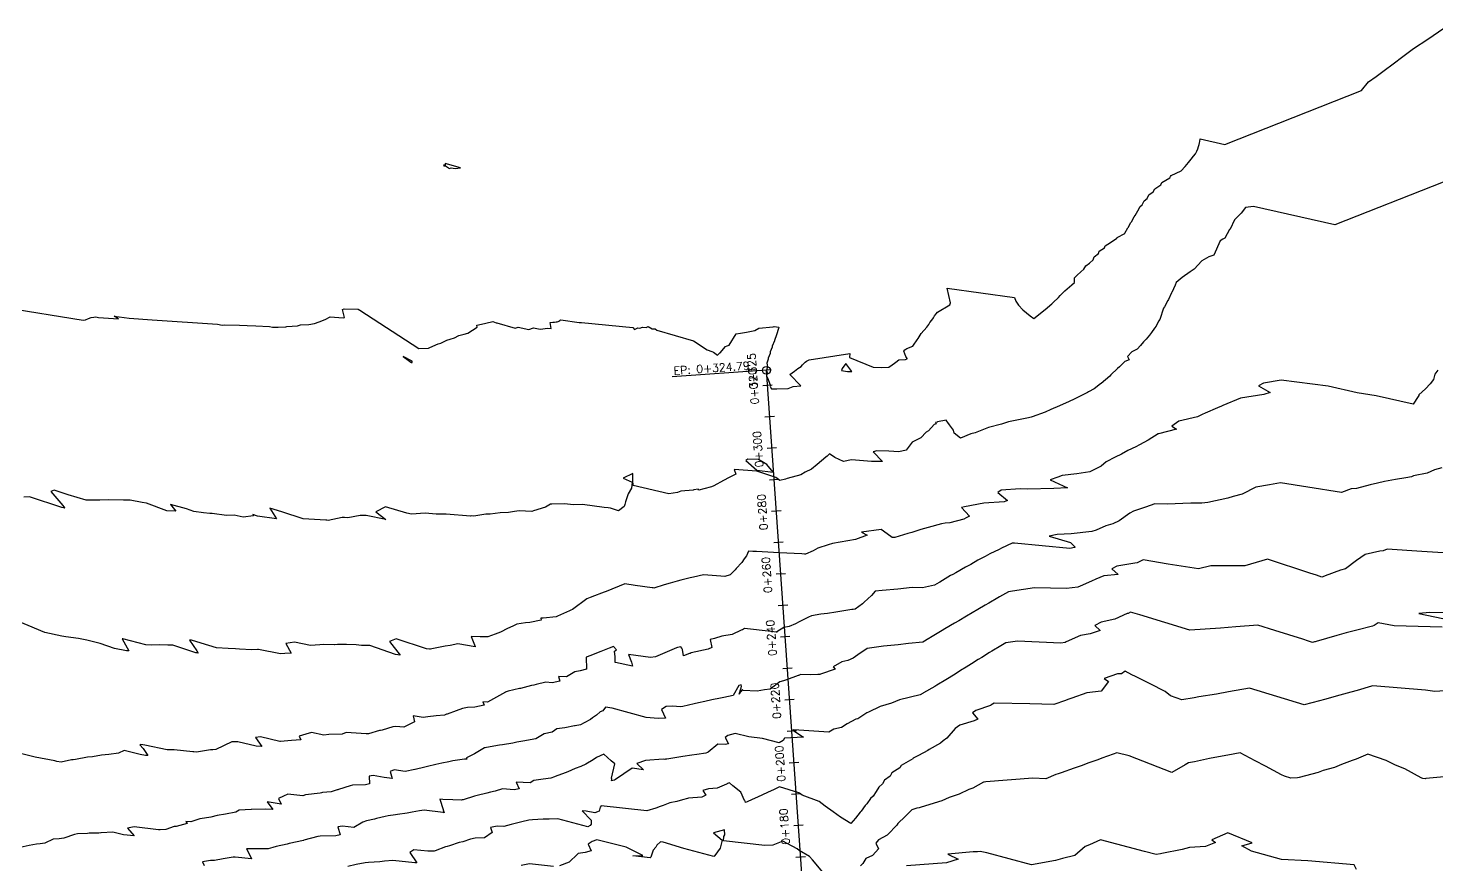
# Model space of a CAD drawing. Header units: metres. Extents: x 706349 to 713144, y 2649082 to 2655455.
# Drawn here: x 709022 to 709469, y 2652149.6 to 2652415 of the extents above; entities that cross this region are included whole.
import ezdxf

# ---------------------------------------------------------------- set-up
doc = ezdxf.new("R2010")
doc.units = ezdxf.units.M
for name, color, linetype in [('C-ROAD-CNTR-N', 92, 'Continuous'), ('C-ROAD-STAN', 11, 'Continuous'), ('C-ROAD-STAN-MAJR', 11, 'Continuous'), ('C-ROAD-STAN-MINR', 11, 'Continuous'), ('C-TOPO-MAJR', 9, 'Continuous'), ('C-TOPO-MINR', 8, 'Continuous')]:
    doc.layers.add(name, color=color, linetype=linetype)
doc.styles.get("Standard").update_dxf_attribs({"font": 'simplex.shx'})

# ---------------------------------------------------------------- blocks, each defined once
blk = doc.blocks.new('AeccTickLine')
blk.add_line((0, -0.5), (0, 0.5))
blk = doc.blocks.new('AeccTickCircle')
blk.add_circle((0, 0), 1)

msp = doc.modelspace()

# ---------------------------------------------------------------- linework, layer by layer
at = {"layer": 'C-ROAD-CNTR-N', "color": 92, "linetype": 'Continuous', "lineweight": -3, "flags": 128}
msp.add_lwpolyline([(709279.04, 2651982.47), (709256.23, 2652306.45)], dxfattribs=at)
at = {"layer": 'C-ROAD-STAN', "color": 11, "linetype": 'Continuous', "lineweight": -3}
msp.add_line((709256.23, 2652306.45), (709226.3, 2652304.34), dxfattribs=at)
at = {"layer": 'C-TOPO-MAJR', "color": 9, "linetype": 'Continuous', "lineweight": -3, "flags": 128}
msp.add_lwpolyline([(709470.98, 2652366.18), (709436.59, 2652352.57), (709410.82, 2652358.36), (709408.23, 2652358.12), (709406.89, 2652356.3), (709404.84, 2652354.24), (709404.75, 2652354.17), (709403.39, 2652351.27), (709403.16, 2652351.12), (709401.7, 2652348.39), (709401.07, 2652348.07), (709400.2, 2652347.55), (709398.24, 2652343), (709396.61, 2652342.42), (709394.4, 2652341.14), (709392, 2652338.51), (709390.74, 2652337.65), (709388.12, 2652335.9), (709386.26, 2652334.32), (709385.93, 2652333.48), (709385.9, 2652333.44), (709384.89, 2652331.16), (709384.78, 2652331), (709383.82, 2652328.87), (709383.62, 2652328.59), (709382.56, 2652326.62), (709382.26, 2652326.2), (709381.06, 2652322.58), (709380.68, 2652322.07), (709379.88, 2652320.45), (709379.37, 2652319.83), (709378.42, 2652318.39), (709377.83, 2652317.64), (709376.77, 2652316.35), (709375.92, 2652315.45), (709374.92, 2652314.27), (709373.85, 2652313.17), (709372.21, 2652312.3), (709370.85, 2652310.84), (709371.35, 2652309.8), (709369.94, 2652309.2), (709368.27, 2652307.56), (709367.67, 2652306.99), (709365.58, 2652305.01), (709365.19, 2652304.61), (709362.44, 2652302.3), (709362.28, 2652302.13), (709360.2, 2652300.54), (709358.49, 2652299.6), (709358.1, 2652299.42), (709353.87, 2652297.26), (709352.29, 2652296.59), (709349.21, 2652295.14), (709346.45, 2652294), (709344.74, 2652293.22), (709340.55, 2652291.73), (709340.26, 2652291.61), (709339.43, 2652291.36), (709333.1, 2652290.14), (709330.88, 2652289.32), (709326.66, 2652288.34), (709322.48, 2652286.64), (709321.09, 2652286.27), (709317.86, 2652284.87), (709315.76, 2652286.46), (709315.63, 2652287.51), (709314.33, 2652289.11), (709313.77, 2652289.86), (709313.45, 2652290.31), (709313.27, 2652290.63), (709310.57, 2652290.13), (709310.38, 2652289.98), (709309.93, 2652289.91), (709310.1, 2652289.49), (709309.46, 2652289.29), (709307.62, 2652287.24), (709306.92, 2652286.81), (709305.19, 2652285.04), (709304.13, 2652284.49), (709302.53, 2652283.64), (709300.61, 2652281.14), (709298.21, 2652280.57), (709295.06, 2652280.75), (709291.32, 2652280.93), (709290.11, 2652280.59), (709293.03, 2652277.48), (709292.19, 2652277.48), (709289.58, 2652277.49), (709283.26, 2652278.01), (709280.7, 2652277.53), (709277.98, 2652278.83), (709276.25, 2652279.9), (709275.56, 2652279.23), (709275.1, 2652278.85), (709272.36, 2652276.52), (709270.54, 2652275.07), (709268.52, 2652274.15), (709267.1, 2652273.28), (709262.77, 2652272.16), (709262.32, 2652271.95), (709260.44, 2652271.53), (709259.27, 2652272.46), (709253.15, 2652274.47), (709246.02, 2652274.96), (709246.51, 2652273.49), (709244.41, 2652272.4), (709242.66, 2652271.54), (709239.51, 2652269.78), (709238.81, 2652269.43), (709236.38, 2652268.9), (709234.79, 2652268.4), (709234.53, 2652268.69), (709233.19, 2652268.55), (709232.95, 2652268.44), (709229.12, 2652268.13), (709228, 2652267.71), (709225.27, 2652267.24), (709213.91, 2652269.93), (709213.87, 2652271.55), (709213.86, 2652273.72), (709210.81, 2652272.2), (709213.59, 2652270.95), (709213.41, 2652269.04), (709212.31, 2652267.29), (709212.14, 2652266.62), (709211.52, 2652264.76), (709211.26, 2652263.83), (709211.08, 2652263.23), (709209.3, 2652261.85), (709206.8, 2652262.74), (709206.06, 2652262.79), (709204.78, 2652262.88), (709197.85, 2652263.88), (709194.89, 2652263.78), (709192.23, 2652264.06), (709188.15, 2652263.94), (709187.7, 2652263.98), (709186.16, 2652263.08), (709182.34, 2652261.82), (709181.8, 2652261.69), (709177.74, 2652261.92), (709176.31, 2652261.67), (709174.35, 2652261.31), (709171.69, 2652261.27), (709168.57, 2652260.77), (709167.19, 2652260.8), (709163.42, 2652260.15), (709162.6, 2652260.24), (709162.37, 2652260.21), (709154.55, 2652260.86), (709151.4, 2652260.84), (709147.89, 2652261.17), (709143.62, 2652260.85), (709142.16, 2652261.09), (709135.33, 2652263.11), (709132.25, 2652261.59), (709135.46, 2652259.17), (709129.19, 2652260.36), (709127.27, 2652260.4), (709123.43, 2652259.68), (709122.32, 2652259.71), (709121.58, 2652259.73), (709117.16, 2652258.84), (709116.72, 2652258.86), (709116.62, 2652258.87), (709116.43, 2652258.88), (709109.27, 2652259.36), (709102.46, 2652261.5), (709098.69, 2652262.73), (709100.76, 2652259.35), (709094.7, 2652260.18), (709093.21, 2652260.67), (709093.43, 2652260.29), (709090.2, 2652259.82), (709087.28, 2652260.45), (709084.91, 2652260.43), (709080.36, 2652260.99), (709079.6, 2652261.04), (709077.63, 2652261.25), (709074.5, 2652261.62), (709072.22, 2652262.54), (709067.07, 2652263.92), (709068.78, 2652261.76), (709065.96, 2652261.84), (709059.46, 2652264.25), (709058.17, 2652264.49), (709054.33, 2652265.29), (709052.22, 2652265.26), (709047.57, 2652265.33), (709044.68, 2652265.29), (709041.98, 2652265.24), (709040.36, 2652265.22), (709034.67, 2652266.9), (709030.22, 2652268.42), (709029.19, 2652267.99), (709032.99, 2652263.57), (709033.46, 2652262.87), (709033.55, 2652262.72), (709032.66, 2652262.94), (709022.35, 2652266.3), (709020.59, 2652266.16)], dxfattribs=at)
msp.add_lwpolyline([(709250.31, 2652278.26), (709249.65, 2652277.86), (709253.18, 2652274.73), (709258.37, 2652274.1), (709256.38, 2652276.52), (709253.69, 2652278.18), (709250.31, 2652278.26)], close=True, dxfattribs=at)
at = {"layer": 'C-TOPO-MAJR', "color": 9, "linetype": 'Continuous', "lineweight": -3, "elevation": -10, "flags": 128}
msp.add_lwpolyline([(709477.93, 2652205.23), (709468.3, 2652204.6), (709465.43, 2652204.99), (709448.68, 2652206.4), (709448.23, 2652206.27), (709443.75, 2652204.89), (709441.68, 2652204.33), (709438.22, 2652203.35), (709433.37, 2652202.06), (709431.79, 2652201.59), (709426.88, 2652200.31), (709418.16, 2652202.99), (709409.57, 2652205.61), (709402.88, 2652204.46), (709399.06, 2652203.74), (709393.49, 2652202.84), (709391.94, 2652202.57), (709388.08, 2652201.96), (709384.47, 2652203.21), (709382.81, 2652204.58), (709377.99, 2652206.98), (709373.37, 2652209.28), (709372.18, 2652209.86), (709370.05, 2652210.96), (709368.89, 2652210.19), (709367.61, 2652210.11), (709363.46, 2652208.69), (709364.79, 2652207.73), (709362.44, 2652204.63), (709357.95, 2652204.13), (709353.1, 2652202.45), (709351.87, 2652201.98), (709351.12, 2652201.68), (709347.47, 2652200.44), (709343.61, 2652200.51), (709339.81, 2652200.62), (709328.53, 2652200.87), (709327.49, 2652200.19), (709327.32, 2652200.09), (709322.66, 2652198.48), (709321.63, 2652197.83), (709323.35, 2652195.82), (709322.18, 2652195.28), (709317.65, 2652193.9), (709316.1, 2652192.83), (709313.45, 2652189.76), (709312.32, 2652188.88), (709311.44, 2652188.17), (709307.91, 2652186.18), (709307.49, 2652185.87), (709304.5, 2652184.29), (709302.81, 2652183.44), (709302.66, 2652183.23), (709298.97, 2652181.04), (709298.55, 2652180.36), (709296.05, 2652178.73), (709295.51, 2652177.73), (709293.74, 2652176.46), (709293.12, 2652175.23), (709291.88, 2652174.23), (709291.09, 2652172.84), (709290.12, 2652171.35), (709289.27, 2652170.58), (709288.14, 2652168.93), (709287.56, 2652168.39), (709286.29, 2652166.63), (709285.93, 2652166.29), (709284.48, 2652164.41), (709282.98, 2652162.68), (709279.78, 2652164.66), (709277.43, 2652166.38), (709274.83, 2652168.14), (709272.94, 2652169.63), (709267.56, 2652171.64), (709266.53, 2652172.37), (709260.4, 2652174.29), (709258.51, 2652173.4), (709256.81, 2652172.63), (709254.78, 2652171.66), (709250.35, 2652169.71), (709250.13, 2652169.52), (709249.54, 2652169.36), (709249.46, 2652169.72), (709249.28, 2652169.93), (709248.1, 2652172.64), (709245.62, 2652174.65), (709244.47, 2652175.6), (709243.93, 2652175.32), (709243.78, 2652175.26), (709243.56, 2652175.18), (709240.6, 2652173.87), (709237.84, 2652173.7), (709236, 2652173.16), (709237.03, 2652171.68), (709235.78, 2652171.01), (709231.49, 2652170.74), (709231.14, 2652170.61), (709229.56, 2652170.18), (709227.76, 2652169.71), (709225.58, 2652169.19), (709223.43, 2652168.37), (709222.56, 2652168.12), (709221.13, 2652167.53), (709218.25, 2652166.73), (709203.77, 2652168.25), (709203.49, 2652167.83), (709203.16, 2652166.59), (709201.79, 2652166.02), (709199.06, 2652166.55), (709197.73, 2652166.74), (709200.63, 2652163.75), (709200.57, 2652162.45), (709200.35, 2652162.05), (709199.53, 2652161.61), (709190.09, 2652164.17), (709187.33, 2652164.04), (709185.34, 2652164.09), (709182.03, 2652163.84), (709180.8, 2652163.74), (709178.57, 2652163.21), (709178.23, 2652163.11), (709175.28, 2652162.36), (709172.9, 2652161.76), (709170.82, 2652161.83), (709168.64, 2652161.4), (709169.16, 2652159.84), (709166.81, 2652158.09), (709163.82, 2652158.08), (709162.36, 2652157.74), (709159.87, 2652156.91), (709158.76, 2652156.64), (709155.68, 2652155.57), (709154.96, 2652155.39), (709154.36, 2652155.24), (709151.1, 2652153.99), (709150.84, 2652153.93), (709148.75, 2652153.9), (709144.37, 2652154.28), (709143.02, 2652153.53), (709145.26, 2652150.17), (709144.61, 2652150.16), (709137.7, 2652150.96), (709135.03, 2652150.74), (709133.55, 2652150.5), (709129.96, 2652150.29), (709128.86, 2652150.24), (709126.07, 2652149.66), (709123.37, 2652149.03)], dxfattribs=at)
at = {"layer": 'C-TOPO-MINR', "color": 8, "linetype": 'Continuous', "lineweight": -3, "flags": 128}
for points, elevation in [([(709014.55, 2652326.37), (709039.39, 2652322.34), (709040.16, 2652322.5), (709041.06, 2652322.91), (709041.9, 2652323.24), (709042.74, 2652323.27), (709043.46, 2652323.44), (709044.29, 2652323.19), (709050.64, 2652322.74), (709049.27, 2652323.62), (709054.02, 2652322.98), (709061.29, 2652322.51), (709082.03, 2652321.06), (709083.54, 2652320.75), (709084.15, 2652320.91), (709089.07, 2652320.74), (709091.42, 2652320.68), (709094.2, 2652320.58), (709098.56, 2652320.31), (709099.54, 2652320.15), (709101.25, 2652320.12), (709103.71, 2652320.2), (709104.09, 2652320.33), (709107.4, 2652320.56), (709108.4, 2652320.86), (709111.07, 2652321.03), (709112.77, 2652321.29), (709114.32, 2652321.85), (709116.19, 2652322.52), (709117.81, 2652323.37), (709121.9, 2652323.12), (709122.39, 2652323.15), (709121.73, 2652325.73), (709122.27, 2652325.93), (709126.72, 2652325.81), (709127.21, 2652325.5), (709145.9, 2652313.34), (709148.96, 2652313.49), (709149.38, 2652313.66), (709152.08, 2652314.81), (709152.88, 2652315.08), (709154.8, 2652315.99), (709155.85, 2652316.37), (709157.27, 2652316.8), (709158.6, 2652317.49), (709160.33, 2652317.96), (709161.52, 2652318.18), (709164.39, 2652320.13), (709164.37, 2652320.76), (709166.81, 2652321.32), (709167.21, 2652321.39), (709169.44, 2652321.95), (709170.52, 2652321.54), (709170.73, 2652321.55), (709176.51, 2652319.85), (709177.4, 2652320.18), (709180.86, 2652319.43), (709182.35, 2652319.87), (709184.48, 2652319.52), (709186.84, 2652319.83), (709187.89, 2652319.73), (709187.6, 2652321.64), (709188.43, 2652321.68), (709189.02, 2652321.74), (709189.5, 2652321.79), (709189.85, 2652321.85), (709190.12, 2652321.94), (709190.35, 2652322.01), (709190.53, 2652322.1), (709190.72, 2652322.12), (709190.78, 2652322.35), (709190.97, 2652322.51), (709196.84, 2652321.61), (709197.56, 2652321.57), (709213.89, 2652320.04), (709214.36, 2652319.34), (709215.38, 2652319.92), (709216.07, 2652319.81), (709216.94, 2652320.18), (709218.06, 2652320.05), (709218.7, 2652320.32), (709219.97, 2652319.65), (709220.89, 2652319.56), (709221.5, 2652319.18), (709233.08, 2652315.8), (709237.47, 2652312.98), (709238.9, 2652312.42), (709239.46, 2652312.19), (709240.75, 2652311.2), (709241.45, 2652311.94), (709241.59, 2652312), (709243.24, 2652314.04), (709243.74, 2652314.22), (709244.41, 2652314.46), (709246.65, 2652318.06), (709248.02, 2652318.22), (709249.91, 2652318.51), (709252.54, 2652319.04), (709253.82, 2652319.8), (709258.35, 2652320.19), (709258.69, 2652320.34), (709260.17, 2652320.13), (709260.08, 2652319.73), (709259.43, 2652317.71), (709258.79, 2652315.9), (709258.77, 2652315.81), (709258.1, 2652314.15), (709258.06, 2652314.01), (709258.03, 2652313.84), (709257.43, 2652312.28), (709257.41, 2652312.04), (709257.39, 2652311.76), (709256.81, 2652310.34), (709256.82, 2652309.97), (709256.31, 2652308.69), (709256.43, 2652308.21), (709256.58, 2652307.5), (709256.23, 2652306.45), (709256.49, 2652305.53), (709256.22, 2652304.72), (709256.76, 2652303.48), (709257.49, 2652301.49), (709257.46, 2652301.3), (709257.83, 2652300.53), (709259.58, 2652300.58), (709263.09, 2652300.67), (709264.67, 2652301.29), (709267.13, 2652301.51), (709263.65, 2652305.1), (709265.09, 2652306.21), (709266.24, 2652307.04), (709267.21, 2652307.65), (709267.69, 2652308.19), (709268.12, 2652308.63), (709268.57, 2652309.01), (709268.95, 2652309.34), (709269.78, 2652309.77), (709282.74, 2652311.73), (709282.6, 2652310.47), (709290.14, 2652307.43), (709292.66, 2652307.29), (709295.05, 2652307.48), (709295.5, 2652307.75), (709295.67, 2652307.87), (709297.31, 2652309.02), (709298.24, 2652309.8), (709300.35, 2652309.92), (709300.86, 2652310.14), (709300.92, 2652310.2), (709300.48, 2652310.83), (709299.82, 2652312.53), (709300.15, 2652312.93), (709300.8, 2652313.33), (709302.72, 2652314.14), (709302.87, 2652314.39), (709304.1, 2652316.12), (709304.34, 2652316.52), (709305.31, 2652318.15), (709307.09, 2652320.1), (709307.76, 2652320.97), (709308.1, 2652321.59), (709308.72, 2652322.37), (709309.29, 2652323.05), (709309.54, 2652323.73), (709310.07, 2652324.33), (709310.56, 2652324.84), (709314.47, 2652327.17), (709314.69, 2652327.84), (709313.58, 2652332.5), (709334.91, 2652329.54), (709335.41, 2652328.43), (709336.19, 2652327.16), (709337.65, 2652325.67), (709339.92, 2652323.72), (709341.08, 2652322.92), (709342.05, 2652323.61), (709342.14, 2652323.7), (709344.71, 2652325.79), (709346.76, 2652327.52), (709347.24, 2652327.96), (709348.91, 2652329.58), (709349.49, 2652330.13), (709350.92, 2652331.61), (709351.63, 2652332.28), (709353.17, 2652333.51), (709354, 2652334.3), (709354, 2652335.83), (709354.83, 2652336.62), (709356.06, 2652337.67), (709356.95, 2652338.52), (709357.58, 2652339.61), (709358.72, 2652340.48), (709359.87, 2652341.5), (709360.29, 2652342.43), (709361.57, 2652343.48), (709361.87, 2652344.26), (709363.52, 2652345.31), (709363.71, 2652345.93), (709365.42, 2652347.03), (709367.45, 2652348.33), (709367.52, 2652348.57), (709369.96, 2652349.88), (709369.99, 2652349.93), (709370.94, 2652351.6), (709371.04, 2652351.71), (709371.9, 2652353.36), (709372.11, 2652353.59), (709372.91, 2652355.16), (709373.28, 2652355.54), (709374.1, 2652357.04), (709374.83, 2652358.39), (709375.49, 2652358.97), (709376.09, 2652360.22), (709377.04, 2652360.99), (709377.61, 2652362.11), (709378.93, 2652363.08), (709379.45, 2652364.04), (709381.42, 2652365.26), (709381.76, 2652365.98), (709384.26, 2652367.51), (709384.48, 2652367.92), (709384.66, 2652368.29), (709387.85, 2652369.73), (709387.87, 2652369.75), (709389.16, 2652371.15), (709390.18, 2652372.4), (709391.06, 2652373.45), (709391.78, 2652374.35), (709392.39, 2652375.16), (709392.77, 2652375.97), (709393.17, 2652376.66), (709393.38, 2652377.44), (709393.56, 2652378.06), (709393.69, 2652378.62), (709393.78, 2652379.07), (709393.93, 2652379.83), (709401.69, 2652378.09), (709445.05, 2652395.25), (709447.33, 2652397.93), (709449.72, 2652399.64), (709452.28, 2652401.53), (709455.09, 2652403.63), (709458.18, 2652405.95), (709461.59, 2652408.52), (709466.12, 2652411.54), (709471.18, 2652414.98)], 2), ([(709469.3, 2652306.54), (709468.37, 2652305.2), (709467.96, 2652303.48), (709466.82, 2652302.16), (709465.35, 2652300.62), (709463.32, 2652298.7), (709463.24, 2652298.43), (709463.1, 2652298.19), (709461.5, 2652295.66), (709449.77, 2652298.36), (709443.74, 2652299.3), (709434.55, 2652301.39), (709419.53, 2652303.36), (709414, 2652302.35), (709412.35, 2652301.47), (709416.1, 2652299.4), (709414.11, 2652298.81), (709406.72, 2652297.6), (709401.12, 2652295.25), (709400.65, 2652295.06), (709399.37, 2652294.58), (709395.47, 2652292.82), (709394.49, 2652292.4), (709393.02, 2652291.72), (709387.16, 2652290.36), (709384.84, 2652288.78), (709386.38, 2652287.8), (709380.63, 2652286.34), (709380.58, 2652286.33), (709380.53, 2652286.31), (709377.39, 2652284.31), (709374.61, 2652282.83), (709373.45, 2652282.18), (709370.92, 2652280.96), (709368.96, 2652279.89), (709366.93, 2652278.93), (709364.04, 2652277.37), (709362.51, 2652276.05), (709358.83, 2652274.28), (709354.7, 2652273.57), (709350.06, 2652273.06), (709348.75, 2652272.57), (709346.31, 2652271.73), (709351.76, 2652269.18), (709347.46, 2652268.95), (709339.12, 2652268.79), (709336.78, 2652268.84), (709330.72, 2652268.38), (709329.67, 2652267.65), (709332.73, 2652265.15), (709331.73, 2652264.76), (709325.2, 2652264.25), (709319.09, 2652263.14), (709318.17, 2652262.88), (709320.7, 2652260.13), (709319.62, 2652259.6), (709318.85, 2652259.22), (709314.45, 2652258.07), (709312.91, 2652257.96), (709311.74, 2652257.79), (709307.52, 2652256.57), (709305.25, 2652255.92), (709302.35, 2652254.98), (709301.13, 2652254.65), (709296.95, 2652253.41), (709296.8, 2652253.37), (709296.31, 2652253.39), (709296.1, 2652253.44), (709295.75, 2652253.68), (709292.6, 2652255.97), (709286.43, 2652255.15), (709288.2, 2652254.18), (709284.51, 2652252.75), (709277.24, 2652251.48), (709275.8, 2652251.07), (709272.57, 2652249.99), (709271.03, 2652249.2), (709268.66, 2652248.16), (709268.28, 2652248.09), (709267.44, 2652248.22), (709260.27, 2652248.58), (709253.09, 2652248.94), (709251.92, 2652249), (709250.52, 2652249.08), (709249.93, 2652247.57), (709249.17, 2652246.68), (709248.47, 2652245.48), (709246.68, 2652243.59), (709246.36, 2652243.11), (709244.71, 2652241.59), (709243.06, 2652241.02), (709241.74, 2652241.16), (709236.3, 2652241.56), (709233.06, 2652240.84), (709231.98, 2652240.65), (709229.08, 2652239.86), (709227.9, 2652239.51), (709225.7, 2652238.87), (709223.81, 2652238.36), (709220.52, 2652237.37), (709220.32, 2652237.4), (709219.98, 2652237.44), (709214.53, 2652238.17), (709211.33, 2652238.76), (709209.54, 2652238.02), (709207.15, 2652237.01), (709205.92, 2652236.49), (709203.87, 2652235.75), (709201.69, 2652234.87), (709200.26, 2652234.34), (709199.29, 2652233.99), (709194.74, 2652230.58), (709194.15, 2652230.32), (709193.71, 2652230.14), (709189.97, 2652228.44), (709189.93, 2652228.42), (709189.5, 2652228.25), (709185.42, 2652227.77), (709184.61, 2652227.8), (709184.73, 2652227.21), (709181.13, 2652226.47), (709179.73, 2652226.32), (709177.07, 2652225.91), (709175.76, 2652225.29), (709174.1, 2652224.57), (709171.89, 2652223.39), (709170.13, 2652222.7), (709167.85, 2652221.88), (709165.37, 2652221.89), (709162.58, 2652222.01), (709163.82, 2652218.78), (709163.84, 2652218.7), (709163.83, 2652218.7), (709163.78, 2652218.69), (709158.29, 2652219.65), (709155.9, 2652219.17), (709154.27, 2652218.92), (709150.03, 2652218.06), (709149.61, 2652218), (709149.35, 2652217.96), (709148.41, 2652218.1), (709138.74, 2652221.21), (709136.59, 2652220.39), (709139.97, 2652216.11), (709138.49, 2652216.3), (709130.4, 2652219.14), (709127.74, 2652219.17), (709126.07, 2652219.35), (709122.94, 2652219.44), (709120.1, 2652219.42), (709119.32, 2652219.41), (709119.15, 2652219.39), (709115.57, 2652219.42), (709114.5, 2652219.33), (709111.56, 2652219.18), (709106.51, 2652220.21), (709103.74, 2652219.73), (709105.38, 2652216.7), (709103.41, 2652216.65), (709102.02, 2652216.55), (709095.05, 2652217.86), (709094.73, 2652217.87), (709092.96, 2652217.77), (709088.98, 2652218.01), (709087.76, 2652218.07), (709085.42, 2652218.18), (709081.72, 2652218.38), (709076.82, 2652219.92), (709073.78, 2652220.89), (709073.2, 2652220.81), (709075.45, 2652217.42), (709075.9, 2652216.71), (709075.58, 2652216.78), (709075.14, 2652216.86), (709067.89, 2652219.3), (709066.28, 2652219.22), (709063.6, 2652219.33), (709061.07, 2652219.29), (709059.26, 2652219.35), (709051.96, 2652221.26), (709051.81, 2652221.28), (709053.92, 2652217.47), (709053.19, 2652217.43), (709049.4, 2652218.21), (709044.79, 2652219.73), (709040.62, 2652220.88), (709037.88, 2652221.42), (709033.9, 2652221.88), (709032.68, 2652222.14), (709027.28, 2652223.27), (709013.4, 2652229.12)], -2), ([(709470.54, 2652275.55), (709468.23, 2652274.9), (709465.89, 2652273.83), (709461.57, 2652272.92), (709460.91, 2652272.68), (709459.11, 2652272.34), (709455.91, 2652271.79), (709452.39, 2652271.21), (709450.17, 2652270.61), (709447.8, 2652270.09), (709443.48, 2652268.97), (709441.84, 2652268.89), (709438.69, 2652267.73), (709428.09, 2652269.41), (709419.36, 2652270.77), (709415.93, 2652270.15), (709411.55, 2652269.39), (709407.22, 2652267.2), (709404.37, 2652266.39), (709402.61, 2652265.93), (709396.32, 2652264.52), (709394.41, 2652264.34), (709390.93, 2652264.28), (709383.38, 2652263.98), (709379.54, 2652264.09), (709376.51, 2652263), (709372.77, 2652261.73), (709371.53, 2652261.08), (709368.22, 2652258.73), (709366.12, 2652257.78), (709363.93, 2652257.14), (709360.87, 2652255.75), (709359.52, 2652255.32), (709352.93, 2652254.53), (709348.5, 2652254.38), (709345.92, 2652253.86), (709352.7, 2652251.79), (709354.25, 2652250.32), (709354.02, 2652250.21), (709352.56, 2652249.94), (709334.94, 2652251.6), (709334.25, 2652251.59), (709330.82, 2652250.03), (709330.14, 2652249.62), (709327.08, 2652248.2), (709325.64, 2652247.33), (709323.29, 2652246.18), (709321.05, 2652244.84), (709319.38, 2652244), (709316.31, 2652242.2), (709315.35, 2652241.7), (709314.68, 2652241.33), (709311.21, 2652239.24), (709311.02, 2652239.13), (709309.56, 2652238.27), (709305.8, 2652237.44), (709302.43, 2652237.53), (709297.93, 2652237.06), (709293.01, 2652236.56), (709290.77, 2652236.34), (709289.62, 2652235.03), (709288.39, 2652233.99), (709287.27, 2652232.87), (709286.76, 2652232.37), (709284.38, 2652230.72), (709283.75, 2652230.54), (709283.3, 2652230.56), (709278.26, 2652229.76), (709275.61, 2652229.35), (709273.49, 2652229.04), (709270.57, 2652228.61), (709269.55, 2652228.09), (709269.18, 2652227.9), (709266.63, 2652226.63), (709265.42, 2652226.06), (709263.46, 2652225.17), (709261.77, 2652224.82), (709259.57, 2652223.51), (709259.62, 2652223.44), (709259.36, 2652223.38), (709257.7, 2652223.59), (709249.3, 2652224.55), (709248.68, 2652224.13), (709248.24, 2652224.03), (709245.36, 2652222.63), (709242.03, 2652222.11), (709239.71, 2652221.39), (709238.42, 2652221.01), (709238.88, 2652218.55), (709237.79, 2652217.95), (709232.39, 2652216.8), (709232.06, 2652216.66), (709231.82, 2652216.58), (709229.87, 2652215.84), (709229.57, 2652217.85), (709229.37, 2652218.35), (709229.12, 2652218.68), (709228.05, 2652218.53), (709227.74, 2652218.45), (709221, 2652215.57), (709219.47, 2652215.35), (709214.74, 2652216.01), (709212.51, 2652216.32), (709213.44, 2652213.85), (709213.77, 2652212.54), (709208.32, 2652213.77), (709208.22, 2652213.77), (709208.23, 2652213.8), (709208.23, 2652213.83), (709208.27, 2652215.59), (709208, 2652217.3), (709208.64, 2652217.78), (709207.75, 2652218.85), (709206.36, 2652218.31), (709203.65, 2652217.27), (709202.85, 2652216.95), (709200.46, 2652215.99), (709199.04, 2652215.46), (709199.17, 2652211.6), (709197.14, 2652211.15), (709195.38, 2652210.82), (709192.77, 2652209.21), (709190.3, 2652209.3), (709190.63, 2652207.85), (709188.25, 2652207.32), (709186.23, 2652207.54), (709183.2, 2652206.75), (709182.41, 2652206.56), (709181.7, 2652206.43), (709178.22, 2652205.53), (709177.86, 2652205.46), (709174.27, 2652204.62), (709173.59, 2652204.46), (709173.5, 2652204.42), (709173.38, 2652204.37), (709167.74, 2652201.14), (709166.24, 2652201.29), (709166.69, 2652200.23), (709163.75, 2652199.54), (709161.38, 2652199.44), (709159.75, 2652199.12), (709157.76, 2652198.37), (709154.94, 2652197.39), (709154.72, 2652197.35), (709154.02, 2652197.09), (709151.41, 2652196.8), (709148.75, 2652196.57), (709147.35, 2652196.3), (709144.08, 2652196.88), (709144.58, 2652194.96), (709141.21, 2652193.21), (709138.66, 2652193.47), (709137.68, 2652193.3), (709134.31, 2652192.31), (709133.8, 2652192.22), (709133.41, 2652192.15), (709129.99, 2652191.09), (709129.38, 2652191.14), (709129.3, 2652191.14), (709129.19, 2652191.13), (709122.89, 2652191.59), (709121.57, 2652190.99), (709117.4, 2652190.93), (709115.83, 2652190.7), (709111.85, 2652191.59), (709110.04, 2652191.05), (709107.9, 2652190.37), (709108.46, 2652189.21), (709105.53, 2652189.02), (709102.04, 2652188.66), (709101.85, 2652188.66), (709095.72, 2652190.19), (709094.1, 2652189.96), (709096.15, 2652187.13), (709094.33, 2652187.19), (709088.45, 2652188.57), (709086.63, 2652188.61), (709081.55, 2652186.19), (709080.54, 2652186.08), (709079.82, 2652186), (709075.36, 2652185.3), (709074.48, 2652185.41), (709074.17, 2652185.41), (709068.26, 2652186.06), (709066.08, 2652186.05), (709058.98, 2652187.5), (709057.7, 2652187.71), (709057.34, 2652187.67), (709058.43, 2652186.44), (709059.97, 2652184.3), (709059.18, 2652184.28), (709057.45, 2652184.53), (709052.4, 2652185.86), (709050.6, 2652184.99), (709047.51, 2652184.56), (709045.23, 2652184.31), (709042.41, 2652183.84), (709040.8, 2652183.69), (709036.94, 2652183), (709036.22, 2652182.92), (709035.69, 2652182.88), (709032.43, 2652182.16), (709031.1, 2652182.4), (709030.41, 2652182.54), (709024.14, 2652183.76), (709019.9, 2652184.73)], -4), ([(709472.71, 2652248.46), (709464.25, 2652248.92), (709453.24, 2652249.69), (709451.95, 2652249.21), (709450.91, 2652249.1), (709446.29, 2652247.99), (709443.47, 2652246.14), (709439.95, 2652243.49), (709438.36, 2652243.03), (709433.55, 2652241.23), (709433.33, 2652241.16), (709432.53, 2652240.87), (709430.76, 2652241.45), (709428.71, 2652242.11), (709415.24, 2652246.58), (709411.62, 2652245.46), (709408, 2652244.46), (709400.27, 2652244.42), (709397.24, 2652244.38), (709393.3, 2652243.52), (709383.68, 2652244.93), (709375.79, 2652246.29), (709373.85, 2652245.39), (709373.13, 2652245.26), (709367.41, 2652244.35), (709365.81, 2652243.47), (709367.85, 2652241.7), (709363.31, 2652241.29), (709360.82, 2652240.19), (709359.38, 2652239.56), (709355.84, 2652237.97), (709355.1, 2652237.65), (709351.43, 2652237.19), (709341.3, 2652237.4), (709334.32, 2652236.36), (709333.1, 2652236.18), (709330.17, 2652234.55), (709329.63, 2652234.23), (709326.78, 2652232.63), (709325.62, 2652231.94), (709323.28, 2652230.59), (709321.52, 2652229.53), (709319.7, 2652228.43), (709317.26, 2652227), (709315.92, 2652226.2), (709312.84, 2652224.39), (709312.02, 2652223.9), (709308.31, 2652221.68), (709308.01, 2652221.5), (709307.79, 2652221.36), (709305.87, 2652220.23), (709301.28, 2652219.77), (709298.04, 2652219.39), (709293.4, 2652218.89), (709288.16, 2652218.19), (709287.76, 2652217.91), (709287.57, 2652217.81), (709285.28, 2652216.22), (709283.8, 2652215.18), (709282.06, 2652214.35), (709280.16, 2652213.93), (709277.41, 2652212.42), (709278.04, 2652211.59), (709273.43, 2652210.03), (709273.15, 2652209.99), (709273.07, 2652209.94), (709272.54, 2652209.92), (709270.26, 2652209.82), (709267.2, 2652209.92), (709266.59, 2652209.69), (709266.48, 2652209.65), (709266.32, 2652209.6), (709262.57, 2652208.25), (709261.67, 2652207.98), (709260.49, 2652207.6), (709257.4, 2652205.32), (709255.65, 2652205.04), (709253.3, 2652204.64), (709248.7, 2652204.83), (709248.61, 2652205.2), (709248.05, 2652204.41), (709247.57, 2652203.7), (709248.17, 2652205.71), (709248.36, 2652206.29), (709248.26, 2652206.7), (709247.47, 2652206.42), (709245.67, 2652203.32), (709242.73, 2652202.64), (709241.65, 2652202.41), (709238.92, 2652201.89), (709236.67, 2652201.37), (709234.71, 2652200.95), (709233.25, 2652200.66), (709229.66, 2652199.84), (709228.99, 2652199.71), (709226.41, 2652199.91), (709224.37, 2652199.79), (709222.95, 2652198.86), (709224.24, 2652196.12), (709221.86, 2652195.95), (709219.37, 2652196.24), (709218.1, 2652196.26), (709207.32, 2652199.28), (709205.19, 2652199.62), (709204.27, 2652198.39), (709203.51, 2652198.1), (709202.29, 2652197.02), (709201.01, 2652196.21), (709200.37, 2652195.68), (709198.4, 2652194.63), (709197.26, 2652194.02), (709195.54, 2652193.68), (709195.28, 2652193.62), (709192.26, 2652193.08), (709189.72, 2652192.68), (709188.19, 2652191.7), (709185.73, 2652191.16), (709183.1, 2652189.57), (709181.24, 2652189.19), (709179.52, 2652188.95), (709177.07, 2652188.43), (709175.76, 2652188.2), (709172.45, 2652187.62), (709171.53, 2652187.49), (709167.38, 2652186.77), (709167.02, 2652186.71), (709166.73, 2652186.67), (709163.58, 2652184.73), (709161.06, 2652183.5), (709161.15, 2652183.13), (709160.47, 2652183.14), (709156.73, 2652182.52), (709155.43, 2652182.21), (709153.2, 2652181.79), (709151.32, 2652181.35), (709148.67, 2652180.74), (709147.78, 2652180.58), (709144.79, 2652179.84), (709144.71, 2652179.82), (709144.7, 2652179.82), (709141.64, 2652179.17), (709138.05, 2652179.66), (709136.84, 2652179.18), (709137.43, 2652176.97), (709134.92, 2652177.25), (709131.45, 2652177.87), (709130.12, 2652177.7), (709130.31, 2652175.26), (709129.04, 2652174.91), (709124.92, 2652174.81), (709124.17, 2652174.65), (709120.44, 2652173.46), (709120.19, 2652173.39), (709119.98, 2652173.34), (709118.12, 2652172.75), (709115.35, 2652172.52), (709115.04, 2652172.43), (709114.66, 2652172.32), (709109.97, 2652171.77), (709109.07, 2652171.45), (709104.37, 2652171.98), (709102.99, 2652171.36), (709101.37, 2652170.61), (709102.22, 2652168.86), (709097.76, 2652169.51), (709099.6, 2652167.12), (709097.13, 2652167.25), (709092.82, 2652167.13), (709092.81, 2652167.13), (709092.77, 2652167.12), (709088.93, 2652166.93), (709087.9, 2652166.26), (709084.56, 2652165.65), (709081.94, 2652165.27), (709079.91, 2652164.67), (709077.9, 2652164.35), (709076.38, 2652164.14), (709073.61, 2652163.25), (709071.99, 2652163.36), (709072.36, 2652162.65), (709068.95, 2652161.69), (709068.25, 2652161.78), (709065.61, 2652160.78), (709063.85, 2652160.69), (709063.35, 2652160.64), (709055.63, 2652161.58), (709053.47, 2652161.17), (709055.55, 2652158.82), (709052.25, 2652159.09), (709048.78, 2652159.93), (709045.16, 2652159.7), (709044.99, 2652159.69), (709044.33, 2652159.66), (709041.28, 2652159.61), (709040.82, 2652159.52), (709037.61, 2652159.37), (709036.61, 2652159.2), (709033.23, 2652157.99), (709031.79, 2652157.8), (709029.89, 2652157.75), (709027.25, 2652156.39), (709025.72, 2652156.24), (709024.6, 2652156.1), (709022.26, 2652155.65), (709019.38, 2652155.04)], -6), ([(709470.64, 2652224.95), (709455.44, 2652225.39), (709450.37, 2652226.33), (709449.11, 2652225.47), (709448.58, 2652225.33), (709443.55, 2652224.01), (709440.24, 2652223.12), (709437.25, 2652222.33), (709430.71, 2652220.45), (709430.38, 2652220.36), (709430.2, 2652220.31), (709429.57, 2652220.13), (709428.21, 2652220.56), (709426.47, 2652221.11), (709417.61, 2652223.91), (709412.14, 2652225.62), (709405.21, 2652225.05), (709400.35, 2652224.65), (709390.62, 2652224.04), (709374.71, 2652228.89), (709371.77, 2652229.74), (709371.08, 2652229.34), (709370.69, 2652229.26), (709366.82, 2652227.46), (709362.49, 2652226.58), (709360.42, 2652225.48), (709362.15, 2652223.92), (709358.96, 2652222.83), (709355.91, 2652222.31), (709351.33, 2652220.27), (709351.03, 2652220.13), (709349.68, 2652219.91), (709335.86, 2652220.49), (709332.24, 2652220.04), (709330.58, 2652219.05), (709327.75, 2652217.32), (709327.06, 2652216.91), (709324.56, 2652215.38), (709323.4, 2652214.66), (709321.27, 2652213.3), (709319.59, 2652212.26), (709317.79, 2652211.17), (709316.42, 2652210.26), (709314.19, 2652208.92), (709313.14, 2652208.25), (709310.26, 2652206.57), (709309.64, 2652206.18), (709306.09, 2652204.1), (709305.96, 2652204.02), (709305.07, 2652203.51), (709298.46, 2652201.87), (709295.89, 2652200.86), (709292.29, 2652199.83), (709288.67, 2652197.99), (709288.05, 2652197.79), (709286.82, 2652196.95), (709285.2, 2652195.93), (709284.58, 2652195.77), (709281.88, 2652194.28), (709280.06, 2652193.09), (709277.65, 2652192.62), (709276.06, 2652191.7), (709264.91, 2652192.4), (709264.57, 2652192.29), (709267.97, 2652190.05), (709261.92, 2652189.72), (709261.55, 2652188.99), (709260.26, 2652188.23), (709254.97, 2652189.6), (709250.65, 2652190.21), (709246.35, 2652191.27), (709244.03, 2652190.62), (709243.1, 2652190.01), (709244.24, 2652187.99), (709243.09, 2652187.75), (709240.77, 2652187.81), (709237.72, 2652185.34), (709237.57, 2652185.24), (709236.98, 2652184.97), (709234.11, 2652184.61), (709232.6, 2652184.36), (709229.73, 2652183.96), (709224.65, 2652183.1), (709224.2, 2652183.04), (709223.99, 2652183), (709223.51, 2652183.06), (709217.84, 2652182.68), (709215.09, 2652181.68), (709217.19, 2652179.66), (709213.67, 2652180.26), (709208.29, 2652176.59), (709208.03, 2652176.48), (709207.06, 2652176.22), (709207.18, 2652176.65), (709207.14, 2652176.79), (709207.05, 2652177.07), (709208.13, 2652181.57), (709207.01, 2652182.57), (709204.64, 2652184.67), (709202.29, 2652183.58), (709201.29, 2652182.84), (709198.89, 2652181.54), (709197.38, 2652180.77), (709195.58, 2652180.08), (709193.2, 2652179.12), (709192.33, 2652178.72), (709189.15, 2652177.58), (709188.93, 2652177.49), (709187.8, 2652177.1), (709185.41, 2652176.75), (709182.42, 2652176.31), (709181.29, 2652175.62), (709176.85, 2652175.75), (709177.75, 2652173.65), (709176.19, 2652173.33), (709172.53, 2652173.64), (709170.16, 2652172.97), (709168.66, 2652172.63), (709167.46, 2652172.34), (709164.44, 2652171.54), (709163.63, 2652171.35), (709160.03, 2652170.24), (709159.64, 2652170.15), (709159.32, 2652170.07), (709156.69, 2652170.15), (709153.55, 2652170.33), (709152.56, 2652170.39), (709152.76, 2652169.74), (709153.99, 2652166.09), (709153.65, 2652166.14), (709147.63, 2652166.95), (709146.1, 2652166.67), (709143.84, 2652166.31), (709142.18, 2652165.94), (709139.12, 2652165.54), (709138.51, 2652165.42), (709136.24, 2652165.12), (709135.25, 2652164.88), (709132.53, 2652164.25), (709131.89, 2652164.04), (709129.36, 2652163.5), (709128.11, 2652163.1), (709125.32, 2652161.42), (709121.71, 2652161.8), (709120.18, 2652161.66), (709120.93, 2652159.12), (709119.54, 2652158.75), (709114.58, 2652158.7), (709113.92, 2652158.56), (709109.47, 2652157.37), (709109.45, 2652157.37), (709109.43, 2652157.36), (709109.28, 2652157.32), (709104.74, 2652156.3), (709104.12, 2652156.12), (709100.68, 2652155.34), (709099.58, 2652155.03), (709098.13, 2652154.64), (709094.59, 2652154.68), (709091.21, 2652154.64), (709091.76, 2652153.64), (709092.84, 2652151.5), (709087.62, 2652151.99), (709086.98, 2652152.04), (709085.72, 2652151.77), (709083.87, 2652151.43), (709081.13, 2652150.9), (709079.85, 2652150.92), (709077.28, 2652150.54), (709077.81, 2652149.38)], -8), ([(709471.05, 2652229.56), (709466.77, 2652229.66), (709463.27, 2652229.34), (709470.89, 2652227.69)], -8), ([(709473.65, 2652177.67), (709465.54, 2652176.91), (709465.34, 2652176.85), (709464.56, 2652176.92), (709464.17, 2652177.05), (709463.99, 2652177.13), (709458.78, 2652180.06), (709455.82, 2652181.23), (709452.87, 2652182.62), (709447.1, 2652184.71), (709443.43, 2652183.11), (709442.08, 2652182.7), (709438.73, 2652181.4), (709436.49, 2652180.45), (709432.87, 2652179.48), (709431.33, 2652178.85), (709425.25, 2652177.3), (709424.81, 2652177.13), (709422.68, 2652177.04), (709420.66, 2652177.67), (709419.69, 2652178.17), (709414.59, 2652180.89), (709411.37, 2652182.57), (709406.52, 2652185.1), (709402.66, 2652184.38), (709400.89, 2652184.04), (709396.83, 2652183.29), (709392.09, 2652182.27), (709390.14, 2652181.91), (709389.09, 2652181.29), (709384.88, 2652178.85), (709371.34, 2652184.1), (709367.47, 2652185.06), (709366.23, 2652184.64), (709362.67, 2652183.37), (709361.39, 2652182.93), (709358.57, 2652181.89), (709356.09, 2652180.99), (709353.86, 2652180.26), (709349.78, 2652178.77), (709348.8, 2652178.42), (709348.07, 2652178.19), (709344.86, 2652176.89), (709340.8, 2652177.09), (709325.82, 2652175.85), (709325.3, 2652175.82), (709325.17, 2652175.82), (709321.72, 2652173.94), (709320.47, 2652173.51), (709317.4, 2652171.96), (709314.2, 2652170.9), (709311.85, 2652169.88), (709305.33, 2652167.9), (709304.67, 2652167.63), (709303.97, 2652167.54), (709303.97, 2652167.54), (709302.41, 2652166.98), (709300.43, 2652165.1), (709300.29, 2652164.9), (709297.95, 2652162.63), (709297.62, 2652162.2), (709297.2, 2652161.71), (709295.14, 2652159.66), (709294.53, 2652158.94), (709291.78, 2652157.53), (709290.97, 2652156.47), (709291.79, 2652154.67), (709290.91, 2652153.7), (709289.9, 2652152.53), (709287.83, 2652151.53), (709286.83, 2652150.01), (709286.1, 2652149.26)], -12), ([(709274, 2652147.34), (709272, 2652149.77), (709270.9, 2652151.15), (709269.87, 2652152.22), (709266.61, 2652154.09), (709265.95, 2652154.67), (709261.48, 2652157.1), (709258.23, 2652155.82), (709255.7, 2652155.69), (709242.65, 2652157.14), (709242.76, 2652158.53), (709242.99, 2652159.04), (709242.89, 2652160.62), (709239.48, 2652159.71), (709242.14, 2652157.35), (709241.76, 2652155.75), (709241.56, 2652154.9), (709239.82, 2652152.53), (709239.77, 2652152.41), (709239.75, 2652152.33), (709239.57, 2652152.24), (709230.07, 2652154.71), (709223.45, 2652156.75), (709222.64, 2652156.88), (709221.47, 2652155.81), (709221.18, 2652155.19), (709220.34, 2652154.21), (709219.7, 2652152.3), (709219.52, 2652152.02), (709219.43, 2652151.87), (709219.37, 2652151.79), (709213.84, 2652152.4), (709217.04, 2652152.53), (709211.76, 2652155.15), (709202.44, 2652157.51), (709200.9, 2652156.94), (709199.65, 2652156.09), (709200.66, 2652154.02), (709198.74, 2652153.43), (709196.54, 2652153.14), (709196.23, 2652152.93), (709193.64, 2652150.42), (709190.53, 2652149.3)], -12), ([(709443.5, 2652148.1), (709442.77, 2652149.59), (709428.06, 2652150.83), (709419.74, 2652151.21), (709410.16, 2652153.9), (709407.06, 2652155.59), (709410.39, 2652156.5), (709402.7, 2652159.76), (709397.63, 2652157.46), (709398.76, 2652156.66), (709395.61, 2652155.4), (709390.48, 2652155.08), (709388.21, 2652154.45), (709381.75, 2652153.19), (709381.31, 2652153.08), (709379.9, 2652152.84), (709376.21, 2652153.78), (709362.23, 2652157.48), (709358.72, 2652155.93), (709358.72, 2652155.93), (709357.37, 2652155.42), (709354.07, 2652152.49), (709350.19, 2652151.63), (709347.99, 2652150.99), (709340.36, 2652149.61), (709326.17, 2652153.34), (709324.05, 2652153.85), (709323.24, 2652153.65), (709321.89, 2652153.65), (709313.77, 2652152.9), (709317.08, 2652151.41), (709313.37, 2652150.25), (709300.7, 2652149.21)], -14), ([(709188.65, 2652148.99), (709181.07, 2652149.89), (709178.42, 2652149.39)], -12)]:
    msp.add_lwpolyline(points, dxfattribs=dict(at, elevation=elevation))
for points, elevation in [([(709153.79, 2652371.53), (709153.85, 2652371.34), (709153.94, 2652371.31), (709154.39, 2652371.28), (709154.4, 2652371.28), (709154.7, 2652371.09), (709154.75, 2652371.07), (709155.05, 2652370.85), (709155.13, 2652370.83), (709155.16, 2652370.8), (709155.2, 2652370.78), (709155.22, 2652370.76), (709155.23, 2652370.74), (709155.24, 2652370.71), (709155.71, 2652370.46), (709156.16, 2652370.66), (709156.16, 2652370.66), (709156.16, 2652370.66), (709156.16, 2652370.66), (709156.17, 2652370.66), (709156.18, 2652370.66), (709156.19, 2652370.65), (709157.43, 2652370.48), (709159.18, 2652370.72), (709154.24, 2652372.08), (709154.24, 2652371.82), (709154.26, 2652371.5), (709153.79, 2652371.53)], 4), ([(709142.58, 2652309.62), (709142.77, 2652309.42), (709143.58, 2652308.94), (709143.79, 2652308.97), (709143.83, 2652308.97), (709143.82, 2652309), (709143.77, 2652309.3), (709140.94, 2652310.86), (709142.58, 2652309.62)], 2), ([(709281.91, 2652306.03), (709282.49, 2652306.02), (709283.37, 2652306.07), (709281.46, 2652308.59), (709280.32, 2652307.04), (709280.1, 2652306.35), (709281.91, 2652306.03)], 2)]:
    msp.add_lwpolyline(points, close=True, dxfattribs=dict(at, elevation=elevation))

# ---------------------------------------------------------------- block references
at = {"layer": 'C-ROAD-STAN', "color": 11, "linetype": 'Continuous', "lineweight": -3, "xscale": 1.25, "yscale": 1.25, "zscale": 1.25, "rotation": 94.0272398642251}
msp.add_blockref('AeccTickCircle', (709256.23, 2652306.45), dxfattribs=at)
at = {"layer": 'C-ROAD-STAN-MAJR', "color": 11, "linetype": 'Continuous', "lineweight": -3, "xscale": 3, "yscale": 3, "zscale": 3, "rotation": 94.0272398642251}
for p in [(709256.23, 2652306.45), (709256.57, 2652301.68), (709257.97, 2652281.73), (709259.37, 2652261.78), (709260.78, 2652241.83), (709262.18, 2652221.87), (709263.59, 2652201.92), (709264.99, 2652181.97), (709266.4, 2652162.02)]:
    msp.add_blockref('AeccTickLine', p, dxfattribs=at)
at = {"layer": 'C-ROAD-STAN-MINR', "color": 11, "linetype": 'Continuous', "lineweight": -3, "xscale": 3, "yscale": 3, "zscale": 3, "rotation": 94.0272398642251}
for p in [(709257.27, 2652291.7), (709258.67, 2652271.75), (709260.08, 2652251.8), (709261.48, 2652231.85), (709262.89, 2652211.9), (709264.29, 2652191.95), (709265.7, 2652172), (709267.1, 2652152.05)]:
    msp.add_blockref('AeccTickLine', p, dxfattribs=at)

# ---------------------------------------------------------------- texts
at = {"layer": 'C-ROAD-STAN', "color": 11, "linetype": 'Continuous', "lineweight": -3, "insert": (709226.89, 2652305.02), "char_height": 2.54, "attachment_point": 7, "rotation": 4.0272}
msp.add_mtext('EP: 0+324.79', dxfattribs=at)
at = {"layer": 'C-ROAD-STAN-MAJR', "color": 11, "linetype": 'Continuous', "lineweight": -3, "char_height": 2.54, "attachment_point": 8, "rotation": 94.0272}
for s, insert in [('0+325', (709253.1, 2652306.23)), ('0+320', (709253.44, 2652301.46)), ('0+300', (709254.84, 2652281.51)), ('0+280', (709256.25, 2652261.56)), ('0+260', (709257.65, 2652241.61)), ('0+240', (709259.06, 2652221.65)), ('0+220', (709260.46, 2652201.7)), ('0+200', (709261.87, 2652181.75)), ('0+180', (709263.27, 2652161.8))]:
    msp.add_mtext(s, dxfattribs=dict(at, insert=insert))

doc.saveas('drawing.dxf')
